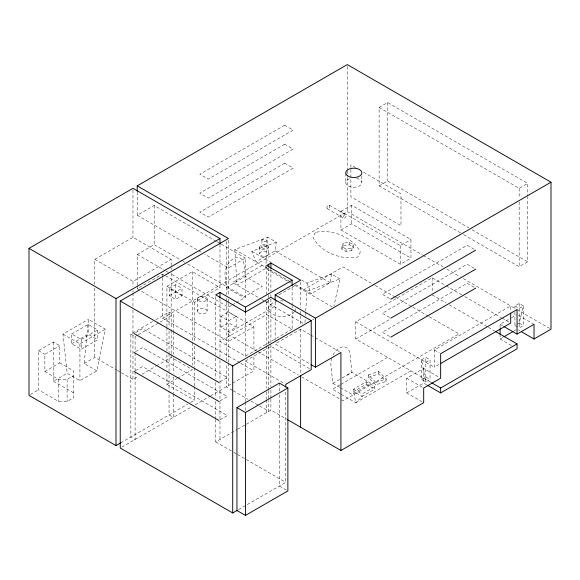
<?xml version="1.0" encoding="UTF-8"?>
<svg xmlns="http://www.w3.org/2000/svg" width="580" height="580" viewBox="0 0 580 580"><rect width="100%" height="100%" fill="white"/><g stroke="black" fill="none" stroke-linecap="round" stroke-linejoin="round"><path stroke-width="0.43" stroke-dasharray="2.9 2.17" d="M304.971 322.516L305.196 318.942M305.428 315.361L305.66 311.786M305.711 310.894L306.972 291.225L339.902 278.922L333.95 305.979M265.662 268.525L267.757 237.263L234.827 249.574L236.952 285.099L265.662 268.525L287.825 281.322M96.903 370.859L84.172 363.508L88.414 319.406L105.393 329.201L96.903 370.859L79.924 380.661L67.193 373.31L62.952 334.102L88.414 319.406M276.247 242.164L251.807 251.299L256.048 261.827L275.021 250.872L276.247 242.164L267.757 237.263M295.677 284.7L311.221 293.676L330.194 282.721L331.412 274.021L339.902 278.922M517.048 324.307L519.173 323.082L523.414 305.928L519.173 303.478L514.924 305.928L514.924 308.596M341.837 246.594L343.396 243.245L349.189 242.346L353.438 244.796L353.438 247.247L351.879 250.596L346.086 251.495L341.837 249.045L341.837 246.594L346.086 249.045L351.879 248.146L353.438 244.796M341.837 249.045L343.396 245.695L343.396 243.245M347.115 375.122L351.951 372.229L350.023 354.206A13.507 8.751 -67 0 0 342.831 346.854A13.507 8.751 -67 0 0 332.666 355.75M410.952 370.859L355.779 402.709L353.561 391.572L353.561 389.122L366.255 381.749L374.767 386.635L374.767 389.086L362.079 396.459L355.779 402.709L340.996 394.175M366.255 381.749L366.255 384.199L353.561 391.572L362.079 396.459L362.079 394.009L374.767 386.635M137.221 192.103L137.221 215.267L154.193 205.465L215.804 241.041M94.779 284.519L94.779 259.369L132.972 237.321L171.172 259.369L171.172 269.729M460.491 232.848L379.124 185.868L379.124 107.459L387.607 102.559L527.655 183.418L527.655 196.033M137.221 285.164L137.221 254.475L154.193 244.673L182.272 260.877M94.779 259.369L132.972 281.423L171.172 259.369M137.221 286.07L137.221 288.775L162.683 274.072L253.924 326.75L253.924 351.958M59.812 362.87L73.558 370.808L73.558 397.764L67.113 401.483L58.623 401.483L38.505 389.869L38.505 350.668L53.447 342.04L59.812 345.716L59.812 362.87L44.87 371.497L44.87 354.344L59.812 345.716M71.652 333.978L88.203 324.423L97.752 329.94L97.752 339.742L81.2 349.298L71.652 343.781L71.652 333.978L81.2 339.496L97.752 329.94M166.924 326.786L166.924 286.324L192.393 271.621L219.972 287.549L219.972 243.89M71.652 343.781L88.203 334.225L97.752 339.742M169.287 288.376L175.653 284.7L182.018 288.376L182.018 295.727L175.653 299.403L169.287 295.727L169.287 288.376L182.018 295.727M62.952 334.102L79.924 343.904L105.393 329.201M169.287 295.727L182.018 288.376M236.176 302.695L245.442 297.351L245.442 258.144L228.462 267.945L204.74 254.25M379.124 185.868L387.607 180.967L468.981 227.947M340.924 211.352L351.538 205.226L410.952 239.525L410.952 258.151L400.345 264.277L340.924 229.97L340.924 211.352L400.345 245.652L410.952 239.525M135.096 371.758L135.096 439.466L130.855 437.015L130.855 334.102L152.678 321.501M155.795 319.703L169.048 312.055L173.29 314.505L173.29 330.752M135.582 332.601L142.528 328.592L227.404 377.595L219.689 382.046M30.465 394.516L38.505 389.869M53.447 342.04L53.447 381.248L67.193 373.31M84.172 363.508L94.779 357.381L116.609 369.982M162.683 277.675L162.683 318.181L347.289 211.591L422.508 255.019M130.855 334.102L135.096 336.552L137.438 335.204M138.214 334.754L159.261 322.603M160.044 322.154L173.29 314.505M166.924 286.324L194.51 302.252L219.972 287.549M262.16 265.35L232.45 282.504L261 298.983M44.87 371.497L58.623 379.436L67.113 379.436L73.558 375.709M226.301 287.528L245.398 276.5L262.37 286.302L243.274 297.33L226.301 287.528L225.055 275.877A13.507 8.751 -67 0 1 233.356 258.709A13.507 8.751 -67 0 1 244.151 264.85L245.398 276.5M340.924 229.97L351.538 223.844L410.952 258.151M135.582 351.589L142.528 347.579L227.404 396.582L219.689 401.041M231.55 305.37L228.462 307.154L170.672 273.789M232.319 304.921L235.407 303.144M220.879 316.433L228.52 312.018L236.154 316.433L236.154 327.214L228.52 331.622L220.879 327.214L220.879 316.433L228.52 320.841L236.154 316.433M135.582 370.576L142.528 366.567L227.404 415.57L219.689 420.029M220.879 327.214L228.52 322.799L236.154 327.214M266.401 302.107L271.092 299.396M278.915 294.879L296.112 284.954M121.285 372.686L132.972 379.436L138.257 376.384M142.028 374.209L155.752 366.285M156.52 365.835L171.172 357.381L192.393 369.634L177.857 378.022M274.289 306.661L227.15 333.87L256.911 351.06M302.999 290.08L343.07 266.945L374.397 285.034M253.924 326.75L228.462 341.453L140.346 290.58M166.924 373.542L166.924 384.337L177.096 378.464M379.124 107.459L519.173 188.319L527.655 183.418M292.124 329.201L245.442 356.156L219.972 341.453L266.655 314.505L292.124 329.201L292.124 311.38M312.613 319.826L314.164 318.927M245.442 401.52L245.442 361.057L270.904 346.354L310.452 369.185M309.916 334.573L300.607 329.201L275.145 343.904L310.235 364.16M120.691 442.881L187.565 404.267M190.653 402.484L194.51 400.258L194.51 386.722M121.807 447.137L192.016 406.602M195.134 404.797L209.96 396.241M210.736 395.792L253.924 370.859L253.924 355.555M430.853 382.343L355.779 339.003L355.779 321.856L432.173 277.748L445.389 285.382M355.779 339.003L390.079 319.203M215.731 419.362L215.731 441.916L237.089 429.577M237.873 429.135L245.652 424.64M246.427 424.19L270.904 410.06L286.535 419.086M463.623 234.654L519.173 266.72L527.655 261.827L527.655 196.932M331.731 358.164A13.507 8.751 -67 0 0 330.875 364.675L332.862 383.351L341.482 378.377M342.185 377.971L351.958 372.324L371.055 383.351L351.958 394.378L340.504 387.766M340.206 384.75L332.442 389.231L340.221 393.726M340.989 384.301L387.607 357.381M438.973 364.479L434.289 367.183L434.289 350.03L510.683 305.928L510.683 311.344M421.559 359.832L425.807 357.381L430.048 359.832L430.048 379.436L425.807 381.887L421.559 379.436L421.559 359.832L425.807 381.887L425.807 357.381M425.807 362.282L430.048 359.832M422.175 401.838L406.711 392.907L406.711 378.211L423.683 368.409L439.118 377.319M500.076 327.867L500.076 324.307L510.878 318.065M511.647 317.623L516.28 314.947M421.559 379.436L425.807 376.986L430.048 379.436M514.924 312.163L514.924 325.532L516.345 324.713M406.711 392.907L423.683 383.112L426.771 384.888M500.076 334.102L500.076 339.003L503.121 337.248M513.779 331.093L516.396 329.585M514.924 305.928L519.173 308.379L523.414 305.928L523.414 325.532L519.173 327.976L519.173 303.478M238.496 509.624L285.759 482.342L285.759 390.427M301.535 280.01L306.972 283.156L331.412 274.021M368.344 374.919L378.74 371.454L386.244 378.958L386.244 381.401L375.847 384.866L368.344 377.37L368.344 374.919L375.847 382.416L375.847 384.866M368.344 377.37L378.74 373.904L386.244 381.401M375.847 382.416L386.244 378.958M343.396 245.695L349.189 244.796L353.438 247.247M366.255 384.199L374.767 389.086M353.561 389.122L362.079 394.009M472.105 229.752L527.655 261.827M355.598 167.627L350.9 164.916L350.9 196.772L400.976 225.685L400.976 193.829L363.421 172.144M474.128 249.291L467.183 245.282L382.307 294.285L390.021 298.743M474.128 268.279L467.183 264.27L382.307 313.28L390.021 317.731M423.291 255.475L443.664 267.235M446.796 269.04L460.114 276.732M463.246 278.545L515.743 308.85M516.526 309.299L549.434 328.302M474.128 287.274L467.183 283.265L382.307 332.267L390.021 336.719M329.302 205.204A2.001 1.153 -60 0 1 328.671 208.307A2.001 1.153 -60 0 1 326.939 207.306A2.001 1.153 -60 0 1 329.302 205.204L345.745 214.701A2.001 1.153 -60 0 1 345.114 217.797A2.001 1.153 -60 0 1 343.382 216.797A2.001 1.153 -60 0 1 345.745 214.701M518.592 315.397L533.252 323.857M327.301 208.669L343.744 218.167M519.173 323.082L523.414 325.532M446.165 285.831L461.709 294.807M464.819 296.598L501.352 317.695M502.135 318.144L509.131 322.183M514.924 325.532L517.759 327.163M518.418 329.998L519.789 330.788M500.076 324.307L503.157 326.083M432.173 294.901L446.223 303.014M449.34 304.812L487.584 326.895M488.367 327.345L494.61 330.948M500.076 339.003L511.589 345.651M375.18 285.49L394.762 296.793M395.546 297.243L411.996 306.74M412.779 307.19L428.446 316.238M429.229 316.687L458.99 333.87L343.07 400.795L340.721 399.439M275.021 250.872L330.194 282.721M434.289 350.03L439.241 352.887M251.807 251.299L271.23 262.515M234.827 249.574L288.942 280.814M289.355 282.199L290.87 283.076M294.662 285.266L331.999 306.82M216.587 241.49L220.487 243.738M221.263 244.187L245.442 258.144M355.779 321.856L434.289 367.183M137.221 215.267L197.794 250.241M198.563 250.683L201.63 252.452M406.711 378.211L422.914 387.563M261.776 299.432L264.857 301.216M265.343 301.491L304.855 324.307M183.048 261.333L184.607 262.232M187.731 264.031L245.442 297.351M310.692 335.022L314.563 337.263M315.339 337.705L339.38 351.582M137.221 254.475L165.293 270.679M166.076 271.128L169.918 273.347M332.862 383.351L339.735 387.324M257.694 351.509L298.424 375.021M301.556 376.833L339.938 398.989M137.221 288.775L139.562 290.13M245.442 361.057L284.983 383.887M162.683 318.181L240.048 362.841M240.816 363.29L253.924 370.859M232.515 390.347L226.345 386.78L226.345 364.233M233.283 390.797L247.95 399.257M251.031 401.041L258.752 405.492M259.521 405.942L268.779 411.285L268.779 400.461M166.924 384.337L194.51 400.258M117.385 370.431L120.502 372.229M215.731 441.916L232.928 451.842M233.711 452.291L236.843 454.096M237.619 454.553L245.442 459.063M246.217 459.512L285.759 482.342M286.332 490.027L279.393 486.018L279.393 394.842M38.505 350.668L44.87 354.344M53.447 381.248L73.558 392.863M306.972 283.156L311.221 293.676M519.173 188.319L519.173 198.23M519.173 201.833L519.173 266.72M432.173 277.748L432.173 293.096M423.683 368.409L423.683 383.112M400.345 245.652L400.345 264.277M387.607 102.559L387.607 180.967M378.74 371.454L378.74 373.904M361.833 175.892L361.833 182.127M351.879 248.146L351.879 250.596M351.538 205.226L351.538 223.844M349.189 242.346L349.189 244.796M347.289 66.388L347.289 170.107M347.289 171.006L347.289 173.717M347.289 177.321L347.289 211.591M346.086 249.045L346.086 251.495M345.81 173.369L345.81 183.171M300.607 281.981L300.607 307.82M300.607 311.38L300.607 314.947M300.607 315.839L300.607 324.749M300.607 329.201L300.607 374.158M292.124 287.325L292.124 305.145M292.124 306.037L292.124 307.82M279.393 383.104L279.393 391.232M275.145 302.028L275.145 342.12M270.904 269.359L270.904 291.008M270.904 294.611L270.904 298.221M270.904 299.12L270.904 386.613M270.904 390.217L270.904 398.337M270.904 399.236L270.904 410.06M268.779 267.88L268.779 294.038M268.779 294.937L268.779 299.447M268.779 300.346L268.779 345.448M268.779 346.347L268.779 389.637M268.779 390.543L268.779 399.562M268.656 247.102A4.51 2.603 0 0 1 261.899 249.356A4.51 2.603 0 0 1 261.899 244.854A4.51 2.603 0 0 1 268.656 247.102L268.656 253.743A4.51 2.603 0 0 1 261.899 255.998A4.51 2.603 0 0 1 261.899 251.488A4.51 2.603 0 0 1 268.656 253.743M266.655 266.387L266.655 295.793M266.655 302.028L266.655 345.071M266.655 345.97L266.655 388.23M266.655 391.834L266.655 399.025M266.655 399.924L266.655 412.51M266.387 240.642A2.255 1.298 0 0 1 262.776 241.498A2.255 1.298 0 0 1 263.291 239.264A2.255 1.298 0 0 1 266.387 240.642L266.387 247.276A2.255 1.298 0 0 1 262.776 248.138A2.255 1.298 0 0 1 263.291 245.905A2.255 1.298 0 0 1 266.387 247.276M261.921 240.294L261.921 246.935M259.644 247.102L259.644 253.743M245.442 312.939L245.442 356.599M245.442 402.418L245.442 411.409M228.462 240.33L228.462 295.568M228.462 299.135L228.462 302.695M228.462 303.587L228.462 362.159M228.462 363.058L228.462 385.562M226.345 241.577L226.345 294.785M226.345 298.395L226.345 301.1M226.345 302.006L226.345 360.63M219.972 298.685L219.972 356.736M219.972 360.339L219.972 439.466M215.731 296.706L215.731 354.423M215.731 358.034L215.731 378.776M215.731 382.387L215.731 397.721M215.731 401.324L215.731 418.463M207.118 298.867L207.118 311.119M197.519 298.867L197.519 311.119M194.51 302.252L194.51 342.541M194.51 346.122L194.51 366.857M194.51 367.763L194.51 385.816M192.393 271.621L192.393 341.845M192.393 342.736L192.393 365.154M175.653 284.7L175.653 299.403M173.29 331.651L173.29 354.22M173.29 357.831L173.29 373.179M173.29 376.79L173.29 393.037M173.29 393.943L173.29 417.411L169.048 414.961L169.048 391.493M171.172 273.187L171.172 329.411M171.172 330.31L171.172 353.771M171.172 354.677L171.172 357.381M169.048 312.055L169.048 327.395M169.048 331.006L169.048 352.676M169.048 353.575L169.048 371.628M169.048 375.238L169.048 390.587M166.924 327.685L166.924 351.067M166.924 354.663L166.924 369.946M162.683 274.072L162.683 276.776M154.193 205.465L154.193 244.673M135.096 336.552L135.096 351.9M135.096 352.799L135.096 370.859M132.972 190.095L132.972 237.321M132.972 281.423L132.972 286.817M132.972 290.413L132.972 292.211M132.972 293.11L132.972 306.602M132.972 310.199L132.972 379.436M94.779 288.108L94.779 357.381M88.203 324.423L88.203 334.225M81.2 339.496L81.2 349.298M79.924 343.904L79.924 380.661M67.113 379.436L67.113 401.483M58.623 379.436L58.623 401.483M295.517 308.669A13.507 7.794 0 0 1 294.937 310.938M294.495 311.649A13.507 7.794 0 0 1 272.469 314.179A13.507 7.794 0 0 1 276.849 301.462M280.263 300.94A13.507 7.794 0 0 1 283.772 300.94M356.482 178.256A8.062 4.654 0 0 1 360.477 185.274A8.062 4.654 0 0 1 347.703 185.68A8.062 4.654 0 0 1 350.334 178.451M315.462 232.42L313.026 237.3C320.377 252.293 342.07 260.645 357.904 256.925L360.339 252.046C352.988 237.053 331.296 228.694 315.462 232.42M284.693 125.222L199.817 174.225L208.307 179.126L293.183 130.123L284.693 125.222M284.693 144.21L199.817 193.22L208.307 198.121L293.183 149.111L284.693 144.21M284.693 163.205L199.817 212.207L208.307 217.108L293.183 168.106L284.693 163.205M198.505 312.808A4.8 2.769 0 0 0 206.756 312.178A4.8 2.769 0 0 0 201.688 308.371A4.8 2.769 0 0 0 198.505 312.808M198.505 300.556A4.8 2.769 0 0 0 206.756 299.933A4.8 2.769 0 0 0 201.688 296.119A4.8 2.769 0 0 0 198.505 300.556"/><path stroke-width="0.87" d="M120.691 442.881L116 445.585L29 395.357L29 248.349L132.972 188.319L219.972 238.547L219.972 243.89M137.221 191.212L137.221 185.868L347.289 64.583L551 182.192L551 329.201L534.028 339.003L521.318 331.673M29 248.349L116 298.577L219.972 238.547M236.952 510.516L236.952 407.61L279.393 383.104L287.876 388.005L287.876 490.919L245.442 515.417L236.952 510.516L232.71 512.966L120.241 448.036L120.241 301.027L228.462 238.547L137.221 185.868M292.124 285.541L292.124 280.198L245.442 307.154L219.972 292.45L215.731 294.901L245.442 312.047L270.904 297.351L311.221 320.624L311.221 369.634L285.759 384.33L285.759 386.947M275.145 300.244L275.145 294.901L300.607 280.198L270.904 263.044L266.655 265.495L292.124 280.198M120.241 301.027L232.71 365.958L311.221 320.624M275.145 294.901L315.462 318.173L551 182.192M390.789 299.186L475.673 250.183M390.789 318.173L475.673 269.171M310.981 364.595L315.462 367.183L340.924 352.481L340.924 450.486L423.683 402.709L423.683 388.005L440.655 378.211L440.655 353.706L517.048 309.604L517.048 334.102L534.028 324.307L534.028 339.003M236.952 407.61L245.442 412.51L287.876 388.005M390.789 337.168L475.673 288.166M440.532 363.58L510.683 323.082L510.683 313.149M503.882 336.806L513.017 331.535M431.607 382.778L440.655 388.005L517.048 343.904L517.048 348.805L440.655 392.907L427.54 385.337M503.933 326.533L517.048 334.102M495.392 331.397L517.048 343.904M287.317 419.536L340.924 450.486M134.038 333.493L218.914 382.495M134.038 352.481L218.914 401.483M134.038 371.468L218.914 420.471M500.076 328.758L500.076 334.102M440.655 388.005L440.655 392.907M315.462 318.173L315.462 367.183M300.607 375.956L300.607 427.213M270.904 263.044L270.904 268.46M268.779 264.27L268.779 266.981M245.442 307.154L245.442 312.497M245.442 412.51L245.442 515.417M232.71 365.958L232.71 512.966M219.972 292.45L219.972 297.794M116 298.577L116 445.585M347.71 175.885A8.062 4.654 0 0 0 361.427 174.384A8.062 4.654 0 0 0 352.321 168.272A8.062 4.654 0 0 0 347.71 175.885"/></g></svg>
